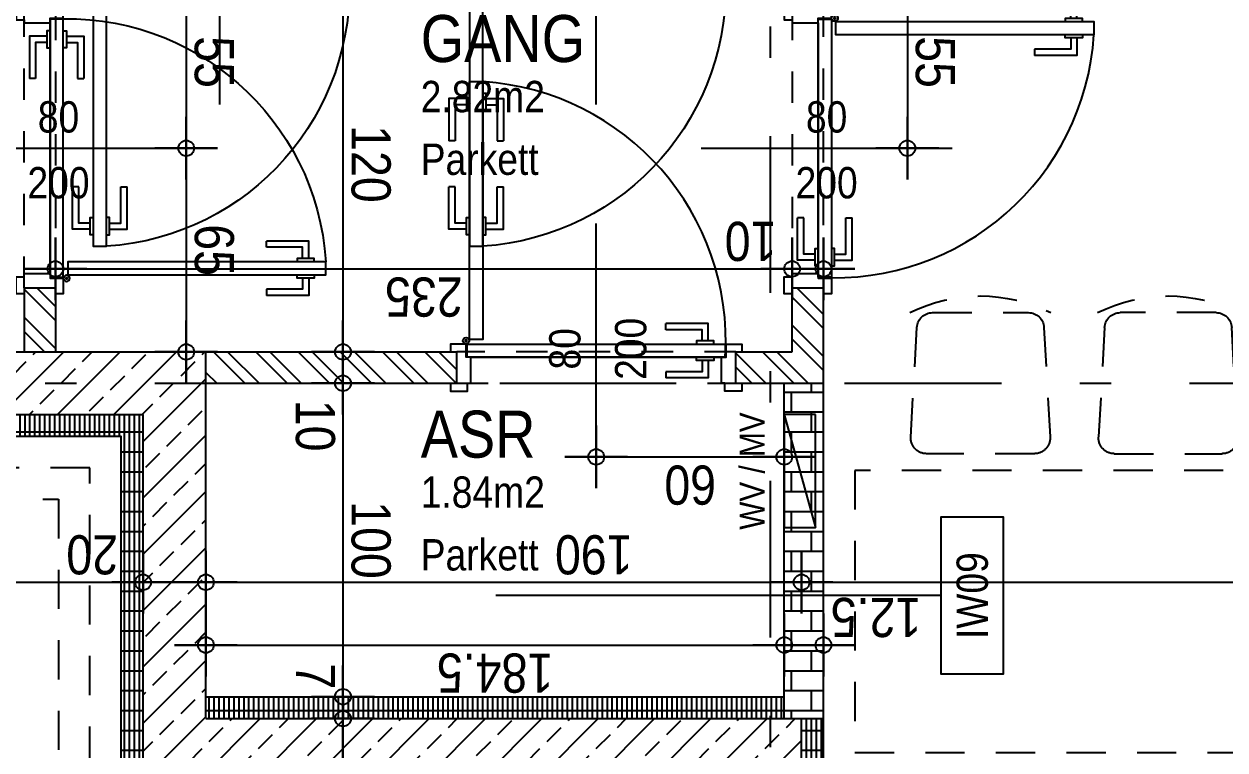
# Model space of a CAD drawing. Header units: millimetres. Extents: x 2724 to 2789, y 1496 to 1607.
# Drawn here: x 2775.043 to 2778.874, y 1546.919 to 1549.235 of the extents above; entities that cross this region are included whole.
import ezdxf
from ezdxf.enums import TextEntityAlignment as Align

# ---------------------------------------------------------------- set-up
doc = ezdxf.new("R2010")
doc.units = ezdxf.units.MM
for name, pattern in [('HIDDEN', [0.375, 0.25, -0.125]), ('HIDDEN2', [0.1875, 0.125, -0.0625]), ('STRICHPUNKT', [1, 0.5, -0.25, 0, -0.25])]:
    doc.linetypes.add(name, pattern=pattern)
doc.layers.add('00_HLP---------M0', color=6, linetype='Continuous', plot=False)
doc.layers.add('07_MOB-G00-L02-M0', color=6, linetype='HIDDEN2', plot=False)
for name, color, linetype in [('01-SYM-G00-L02-Aufbauten', 8, 'Continuous'), ('01-TXT---------M0', 1, 'Continuous'), ('01-TXT---------PP', 1, 'Continuous'), ('01-TXT-G00-L02-M0', 1, 'Continuous'), ('02-AXO-G00-L02-M0', 8, 'STRICHPUNKT'), ('02-DIM-G00-L02-ACHSEN', 8, 'Continuous'), ('02-DIM-G00-L02-M0', 8, 'Continuous'), ('02-DIM-G00-L02-ROHBAU', 8, 'Continuous'), ('02-FIL-G00-L02-ORANGE', 40, 'Continuous'), ('02-FIL-G00-L02-STB', 8, 'Continuous'), ('02-HID---------M0', 8, 'HIDDEN2'), ('02-TWA-G00-L02-M0', 4, 'Continuous'), ('02-ZWA---------M0', 2, 'Continuous'), ('02-ZWA-G00-L02-M0', 2, 'Continuous'), ('05-STO--------M0', 1, 'Continuous'), ('05-SYM---------M0', 8, 'Continuous'), ('05-SYM--------M0', 8, 'Continuous'), ('05-SYM-G00-L02-M0', 8, 'Continuous'), ('05-TXT--------M0', 8, 'Continuous'), ('05-TXT-G00-L02-M0', 8, 'Continuous'), ('07-SAN-G00-L02-FBHZG-EVERT', 8, 'Continuous')]:
    doc.layers.add(name, color=color, linetype=linetype)
doc.styles.add('ARIAL', font='arial.ttf', dxfattribs={"width": 0.85})
doc.dimstyles.new('pp chromy&schneider', dxfattribs={"dimscale": 0.005, "dimtxt": 25, "dimasz": 10, "dimexe": 0, "dimexo": 0, "dimgap": 5, "dimtad": 1, "dimdec": 1, "dimlfac": 100, "dimrnd": 0.1, "dimzin": 9, "dimdsep": 46, "dimtxsty": 'ARIAL', "dimblk": 'c&s kote', "dimcen": 0, "dimse1": 1, "dimse2": 1, "dimclrd": 8, "dimclrt": 8, "dimadec": 0, "dimazin": 0, "dimtfac": 0.75, "dimtdec": 1, "dimtix": 1, "dimtmove": 2, "dimatfit": 0, "dimldrblk": 'NONE', "dimfxl": 1, "dimtolj": 1, "dimlwd": -1, "dimarcsym": 0})
pattern_1 = [(90, (2698.560404, 1492.053903), (-0.015875, 0), []), (180, (2698.560404, 1492.0539), (0, -0.0635), [])]
pattern_2 = [(135, (2698.5604, 1492.0539), (-0.06735192, -0.06735192), []), (135, (2698.5604, 1492.0988), (-0.06735192, -0.06735192), [])]

# ---------------------------------------------------------------- blocks, each defined once
blk = doc.blocks.new('TÜR-80_10er-WAND')
at = {"layer": '00_HLP---------M0'}
for points in [[(-0.3575, 0.027), (-0.3575, 0.083), (-0.2225, 0.083)], [(-0.2225, 0.063), (-0.2225, 0.083)], [(-0.3375, 0.027), (-0.3375, 0.063), (-0.2225, 0.063)], [(0.4, 0.017), (-0.4, 0.017)], [(-0.375, 0.017), (-0.375, 0.027), (-0.32, 0.027), (-0.32, 0.017)], [(-0.375, -0.025), (-0.375, -0.035), (-0.32, -0.035), (-0.32, -0.025)], [(-0.3575, -0.035), (-0.3575, -0.091), (-0.2225, -0.091)], [(-0.3375, -0.035), (-0.3375, -0.071), (-0.2225, -0.071)], [(-0.2225, -0.071), (-0.2225, -0.091)]]:
    blk.add_lwpolyline(points, dxfattribs=at)
blk.add_lwpolyline([(0.4115, -0.025), (-0.4115, -0.025), (-0.4115, -0.025), (-0.4115, 0.017), (0.4115, 0.017)], close=True, dxfattribs=at)
at = {"layer": '02-HID---------M0', "ltscale": 0.5}
for points in [[(0.445, 0.1), (-0.445, 0.1)], [(-0.445, 0), (0.445, 0)]]:
    blk.add_lwpolyline(points, dxfattribs=at)
at = {"layer": '02-ZWA---------M0'}
for points in [[(-0.445, 0.1), (-0.445, 0)], [(0.445, 0.1), (0.445, 0)]]:
    blk.add_lwpolyline(points, dxfattribs=at)
at = {"layer": '05-STO--------M0'}
for points in [[(-0.465, 0.1), (-0.465, 0.125), (-0.41, 0.125), (-0.41, 0.1), (-0.4, 0.1), (-0.4, 0.017), (-0.415, 0.017), (-0.415, -0.025), (-0.465, -0.025), (-0.465, 0)], [(0.465, 0.1), (0.465, 0.125), (0.41, 0.125), (0.41, 0.1), (0.4, 0.1), (0.4, 0.017), (0.415, 0.017), (0.415, -0.025), (0.465, -0.025), (0.465, 0)]]:
    blk.add_lwpolyline(points, dxfattribs=at)
at = {"layer": '05-SYM---------M0'}
for points in [[(0.352, -0.8085), (0.296, -0.8085), (0.296, -0.6735)], [(0.316, -0.6735), (0.296, -0.6735)], [(0.352, -0.7885), (0.316, -0.7885), (0.316, -0.6735)], [(0.414, -0.8085), (0.47, -0.8085), (0.47, -0.6735)], [(0.414, -0.7885), (0.45, -0.7885), (0.45, -0.6735)], [(0.45, -0.6735), (0.47, -0.6735)], [(0.362, -0.826), (0.352, -0.826), (0.352, -0.771), (0.362, -0.771)], [(0.404, -0.826), (0.414, -0.826), (0.414, -0.771), (0.404, -0.771)]]:
    blk.add_lwpolyline(points, dxfattribs=at)
at = {"layer": '05-SYM--------M0'}
for points in [[(0.41, -0.036), (0.42, -0.036)], [(0.415, -0.031), (0.415, -0.041)]]:
    blk.add_lwpolyline(points, dxfattribs=at)
blk.add_lwpolyline([(0.404, -0.0395), (0.404, -0.8625), (0.404, -0.8625), (0.362, -0.8625), (0.362, -0.0395)], close=True, dxfattribs=at)
blk.add_circle((0.415, -0.036), 0.01, dxfattribs=at)
blk.add_arc((0.415, -0.036), 0.8282, 176.3309, 266.3309, dxfattribs=at)
blk = doc.blocks.new('05-TXT')
at = {"layer": '05-TXT--------M0'}
blk.add_line((-0.4, 0), (0.4, 0), dxfattribs=at)
at = {"layer": '05-TXT--------M0', "color": 8, "style": 'ARIAL', "width": 0.85}
blk.add_attdef('BREITE', text='', height=0.1, dxfattribs=at).set_placement((0, 0.05), align=Align.CENTER)
blk.add_attdef('HÖHE', text='', height=0.1, rotation=360, dxfattribs=at).set_placement((0, -0.06), align=Align.TOP_CENTER)
blk = doc.blocks.new('01-SQM')
at = {"layer": '01-TXT---------M0', "color": 1, "style": 'ARIAL', "width": 0.85}
blk.add_attdef('ROOM', (0, 0), '', height=0.15, dxfattribs=at)
blk.add_attdef('AREA', text='', height=0.1, dxfattribs=at).set_placement((0, -0.06), align=Align.TOP_LEFT)
at = {"layer": '01-TXT---------PP', "color": 1, "style": 'ARIAL', "width": 0.85}
blk.add_attdef('NR', text='', height=0.15, dxfattribs=at).set_placement((-0.1173, 0), align=Align.RIGHT)
blk.add_attdef('FLOOR', text='', height=0.1, dxfattribs=at).set_placement((0, -0.26), align=Align.TOP_LEFT)
blk = doc.blocks.new('möbel_tisch_mittel')
blk.add_lwpolyline([(0.45, 1.4), (0.45, 0), (-0.45, 0), (-0.45, 1.4)], close=True)
for points in [[(-0.906, 1.2021, 0.39805), (-0.9532, 1.1521), (-0.9532, 0.8467, 0.39805), (-0.906, 0.7968), (-0.556, 0.7774, 0.430564), (-0.5032, 0.8273), (-0.5032, 1.1716, 0.430564), (-0.556, 1.2215)], [(0.906, 1.2021, -0.39805), (0.9532, 1.1521), (0.9532, 0.8467, -0.39805), (0.906, 0.7968), (0.556, 0.7774, -0.430564), (0.5032, 0.8273), (0.5032, 1.1716, -0.430564), (0.556, 1.2215)], [(-0.906, 0.1979, -0.39805), (-0.9532, 0.2479), (-0.9532, 0.5533, -0.39805), (-0.906, 0.6032), (-0.556, 0.6226, -0.430564), (-0.5032, 0.5727), (-0.5032, 0.2284, -0.430564), (-0.556, 0.1785)], [(0.906, 0.1979, 0.39805), (0.9532, 0.2479), (0.9532, 0.5533, 0.39805), (0.906, 0.6032), (0.556, 0.6226, 0.430564), (0.5032, 0.5727), (0.5032, 0.2284, 0.430564), (0.556, 0.1785)]]:
    blk.add_lwpolyline(points, format="xyb", close=True)
for centre, start, end in [((-0.5032, 0.9994), 153.4349, 206.5651), ((0.5032, 0.9994), 333.4349, 26.5651), ((-0.5032, 0.4006), 153.4349, 206.5651), ((0.5032, 0.4006), 333.4349, 26.5651)]:
    blk.add_arc(centre, 0.5031, start, end)
at = {"layer": '00_HLP---------M0', "linetype": 'HIDDEN', "ltscale": 0.5}
blk.add_lwpolyline([(-0.2026, 1.856, -0.39805), (-0.1527, 1.9032), (0.1527, 1.9032, -0.39805), (0.2026, 1.856), (0.2221, 1.506, -0.430564), (0.1721, 1.4532), (-0.1721, 1.4532, -0.430564), (-0.2221, 1.506)], format="xyb", close=True, dxfattribs=at)
blk.add_arc((0, 1.4532), 0.5031, 63.4349, 116.5651, dxfattribs=at)
blk = doc.blocks.new('BodenWandaufbau')
blk.add_line((0.5972, -0.3907), (0.5972, -1.8107))
blk.add_lwpolyline([(0.5972, -0.3907), (0.8472, -0.3907), (0.8472, -0.1907), (0.3472, -0.1907), (0.3472, -0.3907)], close=True)
at = {"layer": '01-TXT---------M0', "color": 0, "style": 'ARIAL', "width": 0.85}
blk.add_attdef('NR', text='', height=0.1, rotation=0, dxfattribs=at).set_placement((0.5972, -0.2907), align=Align.MIDDLE)
blk = doc.blocks.new('c&s kote')
at = {"color": 8}
for p, q in [((0, -2), (0, 2)), ((0, 2), (0, -2)), ((-2, 0), (2, 0)), ((2, 0), (-2, 0))]:
    blk.add_line(p, q, dxfattribs=at)
blk.add_circle((0, 0), 0.5, dxfattribs=at)
blk = doc.blocks.new('*D2739')
at = {"layer": '02-DIM-G00-L02-ROHBAU', "color": 8, "transparency": 16777216}
blk.add_line((2771.673, 1547.4539), (2775.373, 1547.4539), dxfattribs=at)
at = {"layer": 'Defpoints', "color": 0, "transparency": 16777216}
for p in [(2771.623, 1547.9889), (2775.423, 1547.9889), (2775.423, 1547.4539)]:
    blk.add_point(p, dxfattribs=at)
at = {"layer": '02-DIM-G00-L02-ROHBAU', "color": 8, "transparency": 16777216, "xscale": 0.05, "yscale": 0.05, "zscale": 0.05, "rotation": 180}
blk.add_blockref('c&s kote', (2771.623, 1547.4539), dxfattribs=at)
at = {"layer": '02-DIM-G00-L02-ROHBAU', "color": 8, "transparency": 16777216, "xscale": 0.05, "yscale": 0.05, "zscale": 0.05}
blk.add_blockref('c&s kote', (2775.423, 1547.4539), dxfattribs=at)
at = {"layer": '02-DIM-G00-L02-ROHBAU', "color": 8, "transparency": 16777216, "insert": (2773.523, 1547.365), "char_height": 0.125, "attachment_point": 5, "rotation": 180, "style": 'ARIAL'}
blk.add_mtext('\\A1;380', dxfattribs=at)
blk = doc.blocks.new('_None')
blk = doc.blocks.new('*D2740')
at = {"layer": '02-DIM-G00-L02-ROHBAU', "color": 8, "transparency": 16777216}
for p, q in [((2775.373, 1547.4539), (2775.323, 1547.4539)), ((2775.423, 1547.4539), (2775.623, 1547.4539)), ((2775.673, 1547.4539), (2775.723, 1547.4539))]:
    blk.add_line(p, q, dxfattribs=at)
at = {"layer": 'Defpoints', "color": 0, "transparency": 16777216}
for p in [(2775.623, 1548.0889), (2775.423, 1547.9889), (2775.623, 1547.4539)]:
    blk.add_point(p, dxfattribs=at)
at = {"layer": '02-DIM-G00-L02-ROHBAU', "color": 8, "transparency": 16777216, "xscale": 0.05, "yscale": 0.05, "zscale": 0.05}
blk.add_blockref('c&s kote', (2775.423, 1547.4539), dxfattribs=at)
at = {"layer": '02-DIM-G00-L02-ROHBAU', "color": 8, "transparency": 16777216, "xscale": 0.05, "yscale": 0.05, "zscale": 0.05, "rotation": 180}
blk.add_blockref('c&s kote', (2775.623, 1547.4539), dxfattribs=at)
at = {"layer": '02-DIM-G00-L02-ROHBAU', "color": 8, "transparency": 16777216, "insert": (2775.2604, 1547.5427), "char_height": 0.125, "attachment_point": 5, "rotation": 180, "style": 'ARIAL'}
blk.add_mtext('\\A1;20', dxfattribs=at)
blk = doc.blocks.new('*D2741')
at = {"layer": '02-DIM-G00-L02-ROHBAU', "color": 8, "transparency": 16777216}
blk.add_line((2775.673, 1547.4539), (2777.473, 1547.4539), dxfattribs=at)
at = {"layer": 'Defpoints', "color": 0, "transparency": 16777216}
for p in [(2775.623, 1548.0889), (2777.523, 1547.4539), (2777.523, 1547.0189)]:
    blk.add_point(p, dxfattribs=at)
at = {"layer": '02-DIM-G00-L02-ROHBAU', "color": 8, "transparency": 16777216, "xscale": 0.05, "yscale": 0.05, "zscale": 0.05, "rotation": 180}
blk.add_blockref('c&s kote', (2775.623, 1547.4539), dxfattribs=at)
at = {"layer": '02-DIM-G00-L02-ROHBAU', "color": 8, "transparency": 16777216, "xscale": 0.05, "yscale": 0.05, "zscale": 0.05}
blk.add_blockref('c&s kote', (2777.523, 1547.4539), dxfattribs=at)
at = {"layer": '02-DIM-G00-L02-ROHBAU', "color": 8, "transparency": 16777216, "insert": (2776.8604, 1547.5427), "char_height": 0.125, "attachment_point": 5, "rotation": 180, "style": 'ARIAL'}
blk.add_mtext('\\A1;190', dxfattribs=at)
blk = doc.blocks.new('*D2742')
at = {"layer": '02-DIM-G00-L02-ROHBAU', "color": 8, "transparency": 16777216}
blk.add_line((2777.573, 1547.4539), (2783.273, 1547.4539), dxfattribs=at)
at = {"layer": 'Defpoints', "color": 0, "transparency": 16777216}
for p in [(2783.323, 1547.4539), (2777.523, 1547.0189), (2783.323, 1545.4339)]:
    blk.add_point(p, dxfattribs=at)
at = {"layer": '02-DIM-G00-L02-ROHBAU', "color": 8, "transparency": 16777216, "xscale": 0.05, "yscale": 0.05, "zscale": 0.05, "rotation": 180}
blk.add_blockref('c&s kote', (2777.523, 1547.4539), dxfattribs=at)
at = {"layer": '02-DIM-G00-L02-ROHBAU', "color": 8, "transparency": 16777216, "xscale": 0.05, "yscale": 0.05, "zscale": 0.05}
blk.add_blockref('c&s kote', (2783.323, 1547.4539), dxfattribs=at)
at = {"layer": '02-DIM-G00-L02-ROHBAU', "color": 8, "transparency": 16777216, "insert": (2780.423, 1547.3651), "char_height": 0.125, "attachment_point": 5, "rotation": 180, "style": 'ARIAL'}
blk.add_mtext('\\A1;580', dxfattribs=at)
blk = doc.blocks.new('*D1893')
at = {"layer": '02-DIM-G00-L02-M0', "color": 8, "transparency": 16777216}
blk.add_line((2775.5604, 1549.3389), (2775.5604, 1548.8889), dxfattribs=at)
at = {"layer": 'Defpoints', "color": 0, "transparency": 16777216}
for p in [(2775.143, 1549.3889), (2775.553, 1548.8389), (2775.5604, 1548.8389)]:
    blk.add_point(p, dxfattribs=at)
at = {"layer": '02-DIM-G00-L02-M0', "color": 8, "transparency": 16777216, "xscale": 0.05, "yscale": 0.05, "zscale": 0.05}
for p, rotation in [((2775.5604, 1549.3889), 90), ((2775.5604, 1548.8389), 270)]:
    blk.add_blockref('c&s kote', p, dxfattribs=dict(at, rotation=rotation))
at = {"layer": '02-DIM-G00-L02-M0', "color": 8, "transparency": 16777216, "insert": (2775.649, 1549.1139), "char_height": 0.125, "attachment_point": 5, "rotation": 270, "style": 'ARIAL'}
blk.add_mtext('\\A1;55', dxfattribs=at)
blk = doc.blocks.new('*D1894')
at = {"layer": '02-DIM-G00-L02-M0', "color": 8, "transparency": 16777216}
blk.add_line((2775.5604, 1548.7889), (2775.5604, 1548.2389), dxfattribs=at)
at = {"layer": 'Defpoints', "color": 0, "transparency": 16777216}
for p in [(2775.553, 1548.8389), (2775.3604, 1548.1889), (2775.5604, 1548.1889)]:
    blk.add_point(p, dxfattribs=at)
at = {"layer": '02-DIM-G00-L02-M0', "color": 8, "transparency": 16777216, "xscale": 0.05, "yscale": 0.05, "zscale": 0.05}
for p, rotation in [((2775.5604, 1548.8389), 89.99999999999999), ((2775.5604, 1548.1889), 270)]:
    blk.add_blockref('c&s kote', p, dxfattribs=dict(at, rotation=rotation))
at = {"layer": '02-DIM-G00-L02-M0', "color": 8, "transparency": 16777216, "insert": (2775.6492, 1548.5139), "char_height": 0.125, "attachment_point": 5, "rotation": 270, "style": 'ARIAL'}
blk.add_mtext('\\A1;65', dxfattribs=at)
blk = doc.blocks.new('*D1906')
at = {"layer": '02-DIM-G00-L02-M0', "color": 8, "transparency": 16777216}
blk.add_line((2777.8604, 1549.3389), (2777.8604, 1548.8889), dxfattribs=at)
at = {"layer": 'Defpoints', "color": 0, "transparency": 16777216}
for p in [(2777.593, 1549.3889), (2777.8604, 1548.8389), (2778.003, 1548.8389)]:
    blk.add_point(p, dxfattribs=at)
at = {"layer": '02-DIM-G00-L02-M0', "color": 8, "transparency": 16777216, "xscale": 0.05, "yscale": 0.05, "zscale": 0.05}
for p, rotation in [((2777.8604, 1549.3889), 90), ((2777.8604, 1548.8389), 270)]:
    blk.add_blockref('c&s kote', p, dxfattribs=dict(at, rotation=rotation))
at = {"layer": '02-DIM-G00-L02-M0', "color": 8, "transparency": 16777216, "insert": (2777.949, 1549.1139), "char_height": 0.125, "attachment_point": 5, "rotation": 270, "style": 'ARIAL'}
blk.add_mtext('\\A1;55', dxfattribs=at)
blk = doc.blocks.new('*D1907')
at = {"layer": '02-DIM-G00-L02-M0', "color": 8, "transparency": 16777216}
blk.add_line((2775.193, 1548.4539), (2777.443, 1548.4539), dxfattribs=at)
at = {"layer": 'Defpoints', "color": 0, "transparency": 16777216}
for p in [(2777.493, 1548.4539), (2775.143, 1548.1889), (2777.493, 1548.1889)]:
    blk.add_point(p, dxfattribs=at)
at = {"layer": '02-DIM-G00-L02-M0', "color": 8, "transparency": 16777216, "xscale": 0.05, "yscale": 0.05, "zscale": 0.05, "rotation": 180}
blk.add_blockref('c&s kote', (2775.143, 1548.4539), dxfattribs=at)
at = {"layer": '02-DIM-G00-L02-M0', "color": 8, "transparency": 16777216, "xscale": 0.05, "yscale": 0.05, "zscale": 0.05}
blk.add_blockref('c&s kote', (2777.493, 1548.4539), dxfattribs=at)
at = {"layer": '02-DIM-G00-L02-M0', "color": 8, "transparency": 16777216, "insert": (2776.318, 1548.365), "char_height": 0.125, "attachment_point": 5, "rotation": 180, "style": 'ARIAL'}
blk.add_mtext('\\A1;235', dxfattribs=at)
blk = doc.blocks.new('*D1908')
at = {"layer": '02-DIM-G00-L02-M0', "color": 8, "transparency": 16777216}
for p, q in [((2777.443, 1548.4539), (2777.393, 1548.4539)), ((2777.493, 1548.4539), (2777.593, 1548.4539)), ((2777.643, 1548.4539), (2777.693, 1548.4539))]:
    blk.add_line(p, q, dxfattribs=at)
at = {"layer": 'Defpoints', "color": 0, "transparency": 16777216}
for p in [(2777.593, 1549.3889), (2777.593, 1548.4539), (2777.493, 1548.1889)]:
    blk.add_point(p, dxfattribs=at)
at = {"layer": '02-DIM-G00-L02-M0', "color": 8, "transparency": 16777216, "xscale": 0.05, "yscale": 0.05, "zscale": 0.05}
blk.add_blockref('c&s kote', (2777.493, 1548.4539), dxfattribs=at)
at = {"layer": '02-DIM-G00-L02-M0', "color": 8, "transparency": 16777216, "xscale": 0.05, "yscale": 0.05, "zscale": 0.05, "rotation": 180}
blk.add_blockref('c&s kote', (2777.593, 1548.4539), dxfattribs=at)
at = {"layer": '02-DIM-G00-L02-M0', "color": 8, "transparency": 16777216, "insert": (2777.3604, 1548.5427), "char_height": 0.125, "attachment_point": 5, "rotation": 180, "style": 'ARIAL'}
blk.add_mtext('\\A1;10', dxfattribs=at)
blk = doc.blocks.new('*D1909')
at = {"layer": '02-DIM-G00-L02-M0', "color": 8, "transparency": 16777216}
blk.add_line((2776.918, 1547.8539), (2777.418, 1547.8539), dxfattribs=at)
at = {"layer": 'Defpoints', "color": 0, "transparency": 16777216}
for p in [(2777.468, 1548.0889), (2777.468, 1547.8539), (2776.868, 1547.7989)]:
    blk.add_point(p, dxfattribs=at)
at = {"layer": '02-DIM-G00-L02-M0', "color": 8, "transparency": 16777216, "xscale": 0.05, "yscale": 0.05, "zscale": 0.05, "rotation": 180}
blk.add_blockref('c&s kote', (2776.868, 1547.8539), dxfattribs=at)
at = {"layer": '02-DIM-G00-L02-M0', "color": 8, "transparency": 16777216, "xscale": 0.05, "yscale": 0.05, "zscale": 0.05}
blk.add_blockref('c&s kote', (2777.468, 1547.8539), dxfattribs=at)
at = {"layer": '02-DIM-G00-L02-M0', "color": 8, "transparency": 16777216, "insert": (2777.168, 1547.7651), "char_height": 0.125, "attachment_point": 5, "rotation": 180, "style": 'ARIAL'}
blk.add_mtext('\\A1;60', dxfattribs=at)
blk = doc.blocks.new('*D1910')
at = {"layer": '02-DIM-G00-L02-M0', "color": 8, "transparency": 16777216}
for p, q in [((2777.418, 1547.2539), (2777.368, 1547.2539)), ((2777.468, 1547.2539), (2777.593, 1547.2539)), ((2777.643, 1547.2539), (2777.693, 1547.2539))]:
    blk.add_line(p, q, dxfattribs=at)
at = {"layer": 'Defpoints', "color": 0, "transparency": 16777216}
for p in [(2777.468, 1547.4889), (2777.593, 1547.4889), (2777.593, 1547.2539)]:
    blk.add_point(p, dxfattribs=at)
at = {"layer": '02-DIM-G00-L02-M0', "color": 8, "transparency": 16777216, "xscale": 0.05, "yscale": 0.05, "zscale": 0.05}
blk.add_blockref('c&s kote', (2777.468, 1547.2539), dxfattribs=at)
at = {"layer": '02-DIM-G00-L02-M0', "color": 8, "transparency": 16777216, "xscale": 0.05, "yscale": 0.05, "zscale": 0.05, "rotation": 180}
blk.add_blockref('c&s kote', (2777.593, 1547.2539), dxfattribs=at)
at = {"layer": '02-DIM-G00-L02-M0', "color": 8, "transparency": 16777216, "insert": (2777.7604, 1547.3427), "char_height": 0.125, "attachment_point": 5, "rotation": 180, "style": 'ARIAL'}
blk.add_mtext('\\A1;12.5', dxfattribs=at)
blk = doc.blocks.new('*D1911')
at = {"layer": '02-DIM-G00-L02-M0', "color": 8, "transparency": 16777216}
blk.add_line((2776.0604, 1549.3389), (2776.0604, 1548.2389), dxfattribs=at)
at = {"layer": 'Defpoints', "color": 0, "transparency": 16777216}
for p in [(2775.843, 1549.3889), (2775.143, 1548.1889), (2776.0604, 1548.1889)]:
    blk.add_point(p, dxfattribs=at)
at = {"layer": '02-DIM-G00-L02-M0', "color": 8, "transparency": 16777216, "xscale": 0.05, "yscale": 0.05, "zscale": 0.05}
for p, rotation in [((2776.0604, 1549.3889), 89.99999999999999), ((2776.0604, 1548.1889), 270)]:
    blk.add_blockref('c&s kote', p, dxfattribs=dict(at, rotation=rotation))
at = {"layer": '02-DIM-G00-L02-M0', "color": 8, "transparency": 16777216, "insert": (2776.1492, 1548.7889), "char_height": 0.125, "attachment_point": 5, "rotation": 270, "style": 'ARIAL'}
blk.add_mtext('\\A1;120', dxfattribs=at)
blk = doc.blocks.new('*D1912')
at = {"layer": '02-DIM-G00-L02-M0', "color": 8, "transparency": 16777216}
for p, q in [((2776.0604, 1548.2389), (2776.0604, 1548.2889)), ((2776.0604, 1548.1889), (2776.0604, 1548.0889)), ((2776.0604, 1548.0389), (2776.0604, 1547.9889))]:
    blk.add_line(p, q, dxfattribs=at)
at = {"layer": 'Defpoints', "color": 0, "transparency": 16777216}
for p in [(2775.143, 1548.1889), (2775.623, 1548.0889), (2776.0604, 1548.0889)]:
    blk.add_point(p, dxfattribs=at)
at = {"layer": '02-DIM-G00-L02-M0', "color": 8, "transparency": 16777216, "xscale": 0.05, "yscale": 0.05, "zscale": 0.05}
for p, rotation in [((2776.0604, 1548.1889), 270), ((2776.0604, 1548.0889), 89.99999999999999)]:
    blk.add_blockref('c&s kote', p, dxfattribs=dict(at, rotation=rotation))
at = {"layer": '02-DIM-G00-L02-M0', "color": 8, "transparency": 16777216, "insert": (2775.9716, 1547.9539), "char_height": 0.125, "attachment_point": 5, "rotation": 270, "style": 'ARIAL'}
blk.add_mtext('\\A1;10', dxfattribs=at)
blk = doc.blocks.new('*D1913')
at = {"layer": '02-DIM-G00-L02-M0', "color": 8, "transparency": 16777216}
blk.add_line((2776.0604, 1548.0389), (2776.0604, 1547.1389), dxfattribs=at)
at = {"layer": 'Defpoints', "color": 0, "transparency": 16777216}
for p in [(2775.623, 1548.0889), (2775.623, 1547.0889), (2776.0604, 1547.0889)]:
    blk.add_point(p, dxfattribs=at)
at = {"layer": '02-DIM-G00-L02-M0', "color": 8, "transparency": 16777216, "xscale": 0.05, "yscale": 0.05, "zscale": 0.05}
for p, rotation in [((2776.0604, 1548.0889), 89.99999999999999), ((2776.0604, 1547.0889), 270)]:
    blk.add_blockref('c&s kote', p, dxfattribs=dict(at, rotation=rotation))
at = {"layer": '02-DIM-G00-L02-M0', "color": 8, "transparency": 16777216, "insert": (2776.1492, 1547.5889), "char_height": 0.125, "attachment_point": 5, "rotation": 270, "style": 'ARIAL'}
blk.add_mtext('\\A1;100', dxfattribs=at)
blk = doc.blocks.new('*D1914')
at = {"layer": '02-DIM-G00-L02-M0', "color": 8, "transparency": 16777216}
for p, q in [((2776.0604, 1547.1389), (2776.0604, 1547.1889)), ((2776.0604, 1547.0889), (2776.0604, 1547.0189)), ((2776.0604, 1546.9689), (2776.0604, 1546.9189))]:
    blk.add_line(p, q, dxfattribs=at)
at = {"layer": 'Defpoints', "color": 0, "transparency": 16777216}
for p in [(2775.623, 1547.0889), (2775.623, 1547.0189), (2776.0604, 1547.0189)]:
    blk.add_point(p, dxfattribs=at)
at = {"layer": '02-DIM-G00-L02-M0', "color": 8, "transparency": 16777216, "xscale": 0.05, "yscale": 0.05, "zscale": 0.05}
for p, rotation in [((2776.0604, 1547.0889), 270), ((2776.0604, 1547.0189), 89.99999999999999)]:
    blk.add_blockref('c&s kote', p, dxfattribs=dict(at, rotation=rotation))
at = {"layer": '02-DIM-G00-L02-M0', "color": 8, "transparency": 16777216, "insert": (2775.9729, 1547.1539), "char_height": 0.125, "attachment_point": 5, "rotation": 270, "style": 'ARIAL'}
blk.add_mtext('\\A1;7', dxfattribs=at)
blk = doc.blocks.new('*D1918')
at = {"layer": '02-DIM-G00-L02-M0', "color": 8, "transparency": 16777216}
blk.add_line((2775.673, 1547.2539), (2777.418, 1547.2539), dxfattribs=at)
at = {"layer": 'Defpoints', "color": 0, "transparency": 16777216}
for p in [(2777.468, 1547.2539), (2775.623, 1547.0889), (2777.468, 1547.0889)]:
    blk.add_point(p, dxfattribs=at)
at = {"layer": '02-DIM-G00-L02-M0', "color": 8, "transparency": 16777216, "xscale": 0.05, "yscale": 0.05, "zscale": 0.05, "rotation": 180}
blk.add_blockref('c&s kote', (2775.623, 1547.2539), dxfattribs=at)
at = {"layer": '02-DIM-G00-L02-M0', "color": 8, "transparency": 16777216, "xscale": 0.05, "yscale": 0.05, "zscale": 0.05}
blk.add_blockref('c&s kote', (2777.468, 1547.2539), dxfattribs=at)
at = {"layer": '02-DIM-G00-L02-M0', "color": 8, "transparency": 16777216, "insert": (2776.5455, 1547.1651), "char_height": 0.125, "attachment_point": 5, "rotation": 180, "style": 'ARIAL'}
blk.add_mtext('\\A1;184.5', dxfattribs=at)
blk = doc.blocks.new('*D1938')
at = {"layer": '02-DIM-G00-L02-M0', "color": 8, "transparency": 16777216}
for p, q in [((2776.0604, 1547.0689), (2776.0604, 1547.1189)), ((2776.0604, 1547.0189), (2776.0604, 1546.8189)), ((2776.0604, 1546.7689), (2776.0604, 1546.7189))]:
    blk.add_line(p, q, dxfattribs=at)
at = {"layer": 'Defpoints', "color": 0, "transparency": 16777216}
for p in [(2775.623, 1547.0189), (2776.0604, 1546.8189), (2777.323, 1546.8189)]:
    blk.add_point(p, dxfattribs=at)
at = {"layer": '02-DIM-G00-L02-M0', "color": 8, "transparency": 16777216, "xscale": 0.05, "yscale": 0.05, "zscale": 0.05}
for p, rotation in [((2776.0604, 1547.0189), 270), ((2776.0604, 1546.8189), 89.99999999999999)]:
    blk.add_blockref('c&s kote', p, dxfattribs=dict(at, rotation=rotation))
at = {"layer": '02-DIM-G00-L02-M0', "color": 8, "transparency": 16777216, "insert": (2775.9716, 1546.6539), "char_height": 0.125, "attachment_point": 5, "rotation": 270, "style": 'ARIAL'}
blk.add_mtext('\\A1;20', dxfattribs=at)
blk = doc.blocks.new('*D2280')
at = {"layer": '02-DIM-G00-L02-ACHSEN', "color": 8, "transparency": 16777216}
blk.add_arc((2784.673, 1551.9139), 0.3783, 7.5792, 82.4208, dxfattribs=at)
at = {"layer": 'Defpoints', "color": 0, "transparency": 16777216}
for p in [(2784.673, 1554.3776), (2785.0006, 1552.103), (2753.3838, 1551.9139), (2787.073, 1551.9139), (2784.673, 1519.4502)]:
    blk.add_point(p, dxfattribs=at)
at = {"layer": '02-DIM-G00-L02-ACHSEN', "color": 8, "transparency": 16777216, "xscale": 0.05, "yscale": 0.05, "zscale": 0.05}
for p, rotation in [((2784.673, 1552.2922), 176.2103799032496), ((2785.0513, 1551.9139), 273.7896200980838)]:
    blk.add_blockref('c&s kote', p, dxfattribs=dict(at, rotation=rotation))
at = {"layer": '02-DIM-G00-L02-ACHSEN', "color": 8, "transparency": 16777216, "insert": (2785.0033, 1552.2442), "char_height": 0.125, "attachment_point": 5, "rotation": 315, "style": 'ARIAL'}
blk.add_mtext('\\A1;90.00°', dxfattribs=at)
blk = doc.blocks.new('*D2293')
at = {"layer": '02-DIM-G00-L02-ACHSEN', "color": 8, "transparency": 16777216}
blk.add_arc((2756.5033, 1522.5206), 0.9468, 182.3387, 266.9683, dxfattribs=at)
at = {"layer": 'Defpoints', "color": 0, "transparency": 16777216}
for p in [(2756.5063, 1553.0776), (2753.4604, 1522.5571), (2787.073, 1522.1537), (2755.6796, 1522.0538), (2756.503, 1519.4502)]:
    blk.add_point(p, dxfattribs=at)
at = {"layer": '02-DIM-G00-L02-ACHSEN', "color": 8, "transparency": 16777216, "xscale": 0.05, "yscale": 0.05, "zscale": 0.05}
for p, rotation in [((2755.5566, 1522.5319), 90.82557498969469), ((2756.5032, 1521.5738), 358.4814073576036)]:
    blk.add_blockref('c&s kote', p, dxfattribs=dict(at, rotation=rotation))
at = {"layer": '02-DIM-G00-L02-ACHSEN', "color": 8, "transparency": 16777216, "insert": (2755.893, 1521.9176), "char_height": 0.125, "attachment_point": 5, "rotation": 314.6535, "style": 'ARIAL'}
blk.add_mtext('\\A1;90.68°', dxfattribs=at)
blk = doc.blocks.new('*D2294')
at = {"layer": '02-DIM-G00-L02-ACHSEN', "color": 8, "transparency": 16777216}
blk.add_arc((2784.673, 1522.1825), 0.9163, 273.127, 356.1855, dxfattribs=at)
at = {"layer": 'Defpoints', "color": 0, "transparency": 16777216}
for p in [(2784.673, 1554.3776), (2753.4604, 1522.5571), (2787.073, 1522.1537), (2785.128, 1521.3872), (2784.673, 1519.4502)]:
    blk.add_point(p, dxfattribs=at)
at = {"layer": '02-DIM-G00-L02-ACHSEN', "color": 8, "transparency": 16777216, "xscale": 0.05, "yscale": 0.05, "zscale": 0.05}
for p, rotation in [((2785.5892, 1522.1715), 87.74900272428482), ((2784.673, 1521.2663), 181.5634809219669)]:
    blk.add_blockref('c&s kote', p, dxfattribs=dict(at, rotation=rotation))
at = {"layer": '02-DIM-G00-L02-ACHSEN', "color": 8, "transparency": 16777216, "insert": (2785.3795, 1521.4675), "char_height": 0.125, "attachment_point": 5, "rotation": 224.6562, "style": 'ARIAL'}
blk.add_mtext('\\A1;89.31°', dxfattribs=at)

msp = doc.modelspace()

# ---------------------------------------------------------------- hatches: boundary and pattern name
at = {"layer": '02-FIL-G00-L02-ORANGE'}
h = msp.add_hatch(dxfattribs=at)
h.set_pattern_fill('ANSI32', color=256, scale=0.01, angle=197.0465, style=0)
h.set_pattern_definition(pattern_2)
h.paths.add_polyline_path([(2775.143, 1548.3939), (2775.043, 1548.3939), (2775.043, 1548.1889), (2775.143, 1548.1889)])
h = msp.add_hatch(dxfattribs=at)
h.set_pattern_fill('ANSI32', color=256, scale=0.01, angle=197.0465, style=0)
h.set_pattern_definition(pattern_2)
h.paths.add_polyline_path([(2777.593, 1548.3939), (2777.493, 1548.3939), (2777.493, 1548.1889), (2777.313, 1548.1889), (2777.313, 1548.0889), (2777.593, 1548.0889)])
h = msp.add_hatch(dxfattribs=at)
h.set_pattern_fill('ANSI32', color=256, scale=0.01, angle=197.0465, style=0)
h.set_pattern_definition(pattern_2)
h.paths.add_polyline_path([(2776.423, 1548.1889), (2775.623, 1548.1889), (2775.623, 1548.0889), (2776.423, 1548.0889)])
h = msp.add_hatch(dxfattribs=at)
h.set_pattern_fill('BRICK', color=256, scale=0.01, angle=107.0465, style=0)
h.set_pattern_definition([(0, (2698.560404, 1492.0539), (0, 0.0635), []), (90, (2698.5604, 1492.0539), (-0.127, 0), [0.0635, -0.0635]), (90, (2698.6239, 1492.0539), (-0.127, 0), [-0.0635, 0.0635])])
h.paths.add_polyline_path([(2777.593, 1547.0189), (2777.593, 1548.0889), (2777.468, 1548.0889), (2777.468, 1547.0189), (2777.523, 1547.0189)])
h = msp.add_hatch(dxfattribs=at)
h.set_pattern_fill('GRATE', color=256, scale=0.02, angle=197.0465, style=0)
h.set_pattern_definition(pattern_1)
h.paths.add_polyline_path([(2775.423, 1547.9889), (2771.623, 1547.9889), (2771.623, 1547.9189), (2775.353, 1547.9189), (2775.353, 1546.8189), (2775.423, 1546.8189)])
h = msp.add_hatch(dxfattribs=at)
h.set_pattern_fill('GRATE', color=256, scale=0.02, angle=197.0465, style=0)
h.set_pattern_definition(pattern_1)
h.paths.add_polyline_path([(2775.623, 1547.0889), (2775.623, 1547.0189), (2777.468, 1547.0189), (2777.468, 1547.0889)])
h = msp.add_hatch(dxfattribs=at)
h.set_pattern_fill('GRATE', color=256, scale=0.02, angle=197.0465, style=0)
h.set_pattern_definition(pattern_1)
h.paths.add_polyline_path([(2777.593, 1547.0189), (2777.523, 1547.0189), (2777.523, 1545.4339), (2777.593, 1545.4339)])
at = {"layer": '02-FIL-G00-L02-STB'}
h = msp.add_hatch(dxfattribs=at)
h.set_pattern_fill('ANSI33', color=256, scale=0.02, angle=107.0465, style=0)
h.set_pattern_definition([(45, (2698.5604, 1492.0539), (-0.08980256, 0.08980256), []), (45, (2698.65021, 1492.0539), (-0.08980256, 0.08980256), [0.0635, -0.03175])])
h.paths.add_polyline_path([(2777.523, 1547.0189), (2775.623, 1547.0189), (2775.623, 1548.1889), (2771.623, 1548.1889), (2771.623, 1549.3439), (2771.499, 1549.3439), (2771.499, 1549.3439), (2771.423, 1549.3439), (2771.423, 1545.9239), (2771.499, 1545.9239), (2771.499, 1545.9239), (2771.623, 1545.9239), (2771.623, 1547.9889), (2775.423, 1547.9889), (2775.423, 1546.8189), (2777.323, 1546.8189), (2777.323, 1542.5939), (2777.523, 1542.5939), (2777.603, 1542.5939), (2777.603, 1542.7939), (2777.523, 1542.7939)])

# ---------------------------------------------------------------- linework, layer by layer
at = {"layer": '02-AXO-G00-L02-M0'}
for points in [[(2777.423, 1554.3776), (2777.423, 1519.4502)], [(2753.4604, 1548.0889), (2787.073, 1548.0889)]]:
    msp.add_lwpolyline(points, dxfattribs=at)
at = {"layer": '02-TWA-G00-L02-M0'}
for points in [[(2771.623, 1548.1889), (2775.623, 1548.1889)], [(2775.623, 1547.0189), (2775.623, 1548.1889)], [(2771.623, 1547.9889), (2775.423, 1547.9889)], [(2775.423, 1546.8189), (2775.423, 1547.9889)], [(2775.623, 1547.0189), (2777.523, 1547.0189)], [(2777.523, 1542.7939), (2777.523, 1547.0189)]]:
    msp.add_lwpolyline(points, dxfattribs=at)
at = {"layer": '02-ZWA-G00-L02-M0'}
for points in [[(2775.043, 1548.3939), (2775.043, 1548.1889)], [(2775.143, 1548.3939), (2775.143, 1548.1889)], [(2777.493, 1548.1889), (2777.493, 1548.394)], [(2777.593, 1545.4339), (2777.593, 1548.394)], [(2775.623, 1548.1889), (2776.423, 1548.1889)], [(2777.313, 1548.1889), (2777.493, 1548.1889)], [(2775.623, 1548.0889), (2776.423, 1548.0889)], [(2777.313, 1548.0889), (2777.593, 1548.0889)], [(2777.468, 1547.0189), (2777.468, 1548.0889)], [(2775.353, 1545.5189), (2775.353, 1547.9189), (2771.623, 1547.9189)], [(2775.623, 1547.0889), (2777.468, 1547.0889)], [(2777.523, 1547.0189), (2777.593, 1547.0189)]]:
    msp.add_lwpolyline(points, dxfattribs=at)
at = {"layer": '07-SAN-G00-L02-FBHZG-EVERT'}
msp.add_lwpolyline([(2777.568, 1547.9889), (2777.468, 1547.9889), (2777.468, 1547.6289), (2777.568, 1547.6289)], close=True, dxfattribs=at)
msp.add_lwpolyline([(2777.468, 1547.9889), (2777.568, 1547.6289)], dxfattribs=at)
at = {"layer": '07_MOB-G00-L02-M0'}
msp.add_lwpolyline([(2773.753, 1547.7189), (2773.753, 1547.7189), (2773.753, 1547.7189), (2775.153, 1547.7189), (2775.153, 1545.6189), (2774.453, 1545.6189), (2774.453, 1545.5189), (2775.253, 1545.5189), (2775.253, 1547.8189), (2773.753, 1547.8189)], close=True, dxfattribs=at)

# ---------------------------------------------------------------- block references
at = {"layer": '01-SYM-G00-L02-Aufbauten'}
ref = msp.add_blockref('BodenWandaufbau', (2778.3581, 1548.0086), dxfattribs=dict(at, rotation=270.0000000168264))
ref.add_attrib('NR', 'IW09', dxfattribs={"layer": '01-TXT---------M0', "color": 0, "height": 0.1, "rotation": 270, "style": 'ARIAL', "text_generation_flag": 6, "width": 0.85}).set_placement((2778.0674, 1547.4114), align=Align.MIDDLE)
at = {"layer": '01-TXT-G00-L02-M0'}
for p, rotation, values in [((2776.3083, 1549.1139), 359.9999999862448, {'ROOM': 'GANG', 'AREA': '2.82m2', 'FLOOR': 'Parkett'}), ((2776.3083, 1547.8517), 359.999999991481, {'ROOM': 'ASR', 'AREA': '1.84m2', 'FLOOR': 'Parkett'})]:
    msp.add_blockref('01-SQM', p, dxfattribs=dict(at, rotation=rotation)).add_auto_attribs(values)
at = {"layer": '05-SYM-G00-L02-M0', "xscale": -1}
for p, rotation in [((2775.668, 1549.3889), 1.871790722e-07), ((2776.868, 1549.3889), 1.871790722e-07), ((2775.143, 1548.8389), 90.00000021173128)]:
    msp.add_blockref('TÜR-80_10er-WAND', p, dxfattribs=dict(at, rotation=rotation))
at = {"layer": '05-SYM-G00-L02-M0'}
for p, rotation in [((2777.593, 1548.8389), 89.9999998119628), ((2776.868, 1548.1889), 179.9999998042807)]:
    msp.add_blockref('TÜR-80_10er-WAND', p, dxfattribs=dict(at, rotation=rotation))
at = {"layer": '05-TXT-G00-L02-M0'}
for p, rotation in [((2775.668, 1549.3789), 89.99999999552377), ((2776.868, 1549.3789), 89.99999999552377), ((2775.153, 1548.8389), 359.9999999935292), ((2777.603, 1548.8389), 359.9999999924489), ((2776.868, 1548.1989), 89.99999999695272)]:
    msp.add_blockref('05-TXT', p, dxfattribs=dict(at, rotation=rotation)).add_auto_attribs({'BREITE': '80', 'HÖHE': '200'})
at = {"layer": '07_MOB-G00-L02-M0', "xscale": -1, "rotation": 269.9999999978707}
msp.add_blockref('möbel_tisch_mittel', (2777.693, 1547.3612), dxfattribs=at)

# ---------------------------------------------------------------- texts
at = {"layer": '07-SAN-G00-L02-FBHZG-EVERT', "linetype": 'Continuous', "insert": (2777.4064, 1547.8089), "char_height": 0.08, "width": 1.165, "attachment_point": 8, "rotation": 90, "style": 'ARIAL'}
msp.add_mtext('WV / MV', dxfattribs=at)

# ---------------------------------------------------------------- dimensions: what is measured, and where the dimension line sits
at = {"layer": '02-DIM-G00-L02-ACHSEN'}
for base, line1, line2, picture, middle in [((2785.0006, 1552.103), ((2753.3838, 1551.9139), (2787.073, 1551.9139)), ((2784.673, 1554.3776), (2784.673, 1519.4502)), '*D2280', (2785.0033, 1552.2442)), ((2785.128, 1521.3872), ((2784.673, 1554.3776), (2784.673, 1519.4502)), ((2753.4604, 1522.5571), (2787.073, 1522.1537)), '*D2294', (2785.3795, 1521.4675)), ((2755.6796, 1522.0538), ((2756.5063, 1553.0776), (2756.503, 1519.4502)), ((2753.4604, 1522.5571), (2787.073, 1522.1537)), '*D2293', (2755.893, 1521.9176))]:
    dim = msp.add_angular_dim_2l(base=base, line1=line1, line2=line2, dimstyle='pp chromy&schneider', override={"dimzin": 8, "dimadec": 2}, dxfattribs=at)
    dim.commit()
    dim.dimension.update_dxf_attribs({"geometry": picture, "text_midpoint": middle})
at = {"layer": '02-DIM-G00-L02-M0'}
for base, p1, p2, picture, middle in [((2775.5604, 1548.8389), (2775.143, 1549.3889), (2775.553, 1548.8389), '*D1893', (2775.649, 1549.1139)), ((2776.0604, 1548.1889), (2775.843, 1549.3889), (2775.143, 1548.1889), '*D1911', (2776.1492, 1548.7889)), ((2777.8604, 1548.8389), (2777.593, 1549.3889), (2778.003, 1548.8389), '*D1906', (2777.949, 1549.1139)), ((2775.5604, 1548.1889), (2775.553, 1548.8389), (2775.3604, 1548.1889), '*D1894', (2775.6492, 1548.5139)), ((2776.0604, 1547.0889), (2775.623, 1548.0889), (2775.623, 1547.0889), '*D1913', (2776.1492, 1547.5889))]:
    dim = msp.add_linear_dim(base=base, p1=p1, p2=p2, angle=90, dimstyle='pp chromy&schneider', override={"dimzin": 8}, dxfattribs=at)
    dim.commit()
    dim.dimension.update_dxf_attribs({"geometry": picture, "text_midpoint": middle})
for base, p1, p2, picture, middle in [((2777.593, 1548.4539), (2777.493, 1548.1889), (2777.593, 1549.3889), '*D1908', (2777.3604, 1548.5427)), ((2777.593, 1547.2539), (2777.468, 1547.4889), (2777.593, 1547.4889), '*D1910', (2777.7604, 1547.3427))]:
    dim = msp.add_linear_dim(base=base, p1=p1, p2=p2, dimstyle='pp chromy&schneider', override={"dimzin": 8}, dxfattribs=at)
    dim.commit()
    dim.dimension.update_dxf_attribs({"geometry": picture, "text_midpoint": middle, "dimtype": 160})
for base, p1, p2, picture, middle in [((2777.493, 1548.4539), (2775.143, 1548.1889), (2777.493, 1548.1889), '*D1907', (2776.318, 1548.365)), ((2777.468, 1547.8539), (2776.868, 1547.7989), (2777.468, 1548.0889), '*D1909', (2777.168, 1547.7651)), ((2777.468, 1547.2539), (2775.623, 1547.0889), (2777.468, 1547.0889), '*D1918', (2776.5455, 1547.1651))]:
    dim = msp.add_linear_dim(base=base, p1=p1, p2=p2, dimstyle='pp chromy&schneider', override={"dimzin": 8}, dxfattribs=at)
    dim.commit()
    dim.dimension.update_dxf_attribs({"geometry": picture, "text_midpoint": middle})
for base, p1, p2, picture, middle in [((2776.0604, 1548.0889), (2775.143, 1548.1889), (2775.623, 1548.0889), '*D1912', (2775.9716, 1547.9539)), ((2776.0604, 1547.0189), (2775.623, 1547.0889), (2775.623, 1547.0189), '*D1914', (2775.9729, 1547.1539)), ((2776.0604, 1546.8189), (2775.623, 1547.0189), (2777.323, 1546.8189), '*D1938', (2775.9716, 1546.6539))]:
    dim = msp.add_linear_dim(base=base, p1=p1, p2=p2, angle=90, dimstyle='pp chromy&schneider', override={"dimzin": 8}, dxfattribs=at)
    dim.commit()
    dim.dimension.update_dxf_attribs({"geometry": picture, "text_midpoint": middle, "dimtype": 160})
at = {"layer": '02-DIM-G00-L02-ROHBAU'}
for base, p1, p2, picture, middle in [((2775.623, 1547.4539), (2775.423, 1547.9889), (2775.623, 1548.0889), '*D2740', (2775.2604, 1547.5427)), ((2777.523, 1547.4539), (2775.623, 1548.0889), (2777.523, 1547.0189), '*D2741', (2776.8604, 1547.5427))]:
    dim = msp.add_linear_dim(base=base, p1=p1, p2=p2, dimstyle='pp chromy&schneider', override={"dimzin": 8}, dxfattribs=at)
    dim.commit()
    dim.dimension.update_dxf_attribs({"geometry": picture, "text_midpoint": middle, "dimtype": 160})
for base, p1, p2, picture, middle in [((2775.423, 1547.4539), (2771.623, 1547.9889), (2775.423, 1547.9889), '*D2739', (2773.523, 1547.365)), ((2783.323, 1547.4539), (2777.523, 1547.0189), (2783.323, 1545.4339), '*D2742', (2780.423, 1547.3651))]:
    dim = msp.add_linear_dim(base=base, p1=p1, p2=p2, dimstyle='pp chromy&schneider', override={"dimzin": 8}, dxfattribs=at)
    dim.commit()
    dim.dimension.update_dxf_attribs({"geometry": picture, "text_midpoint": middle})

doc.saveas('drawing.dxf')
